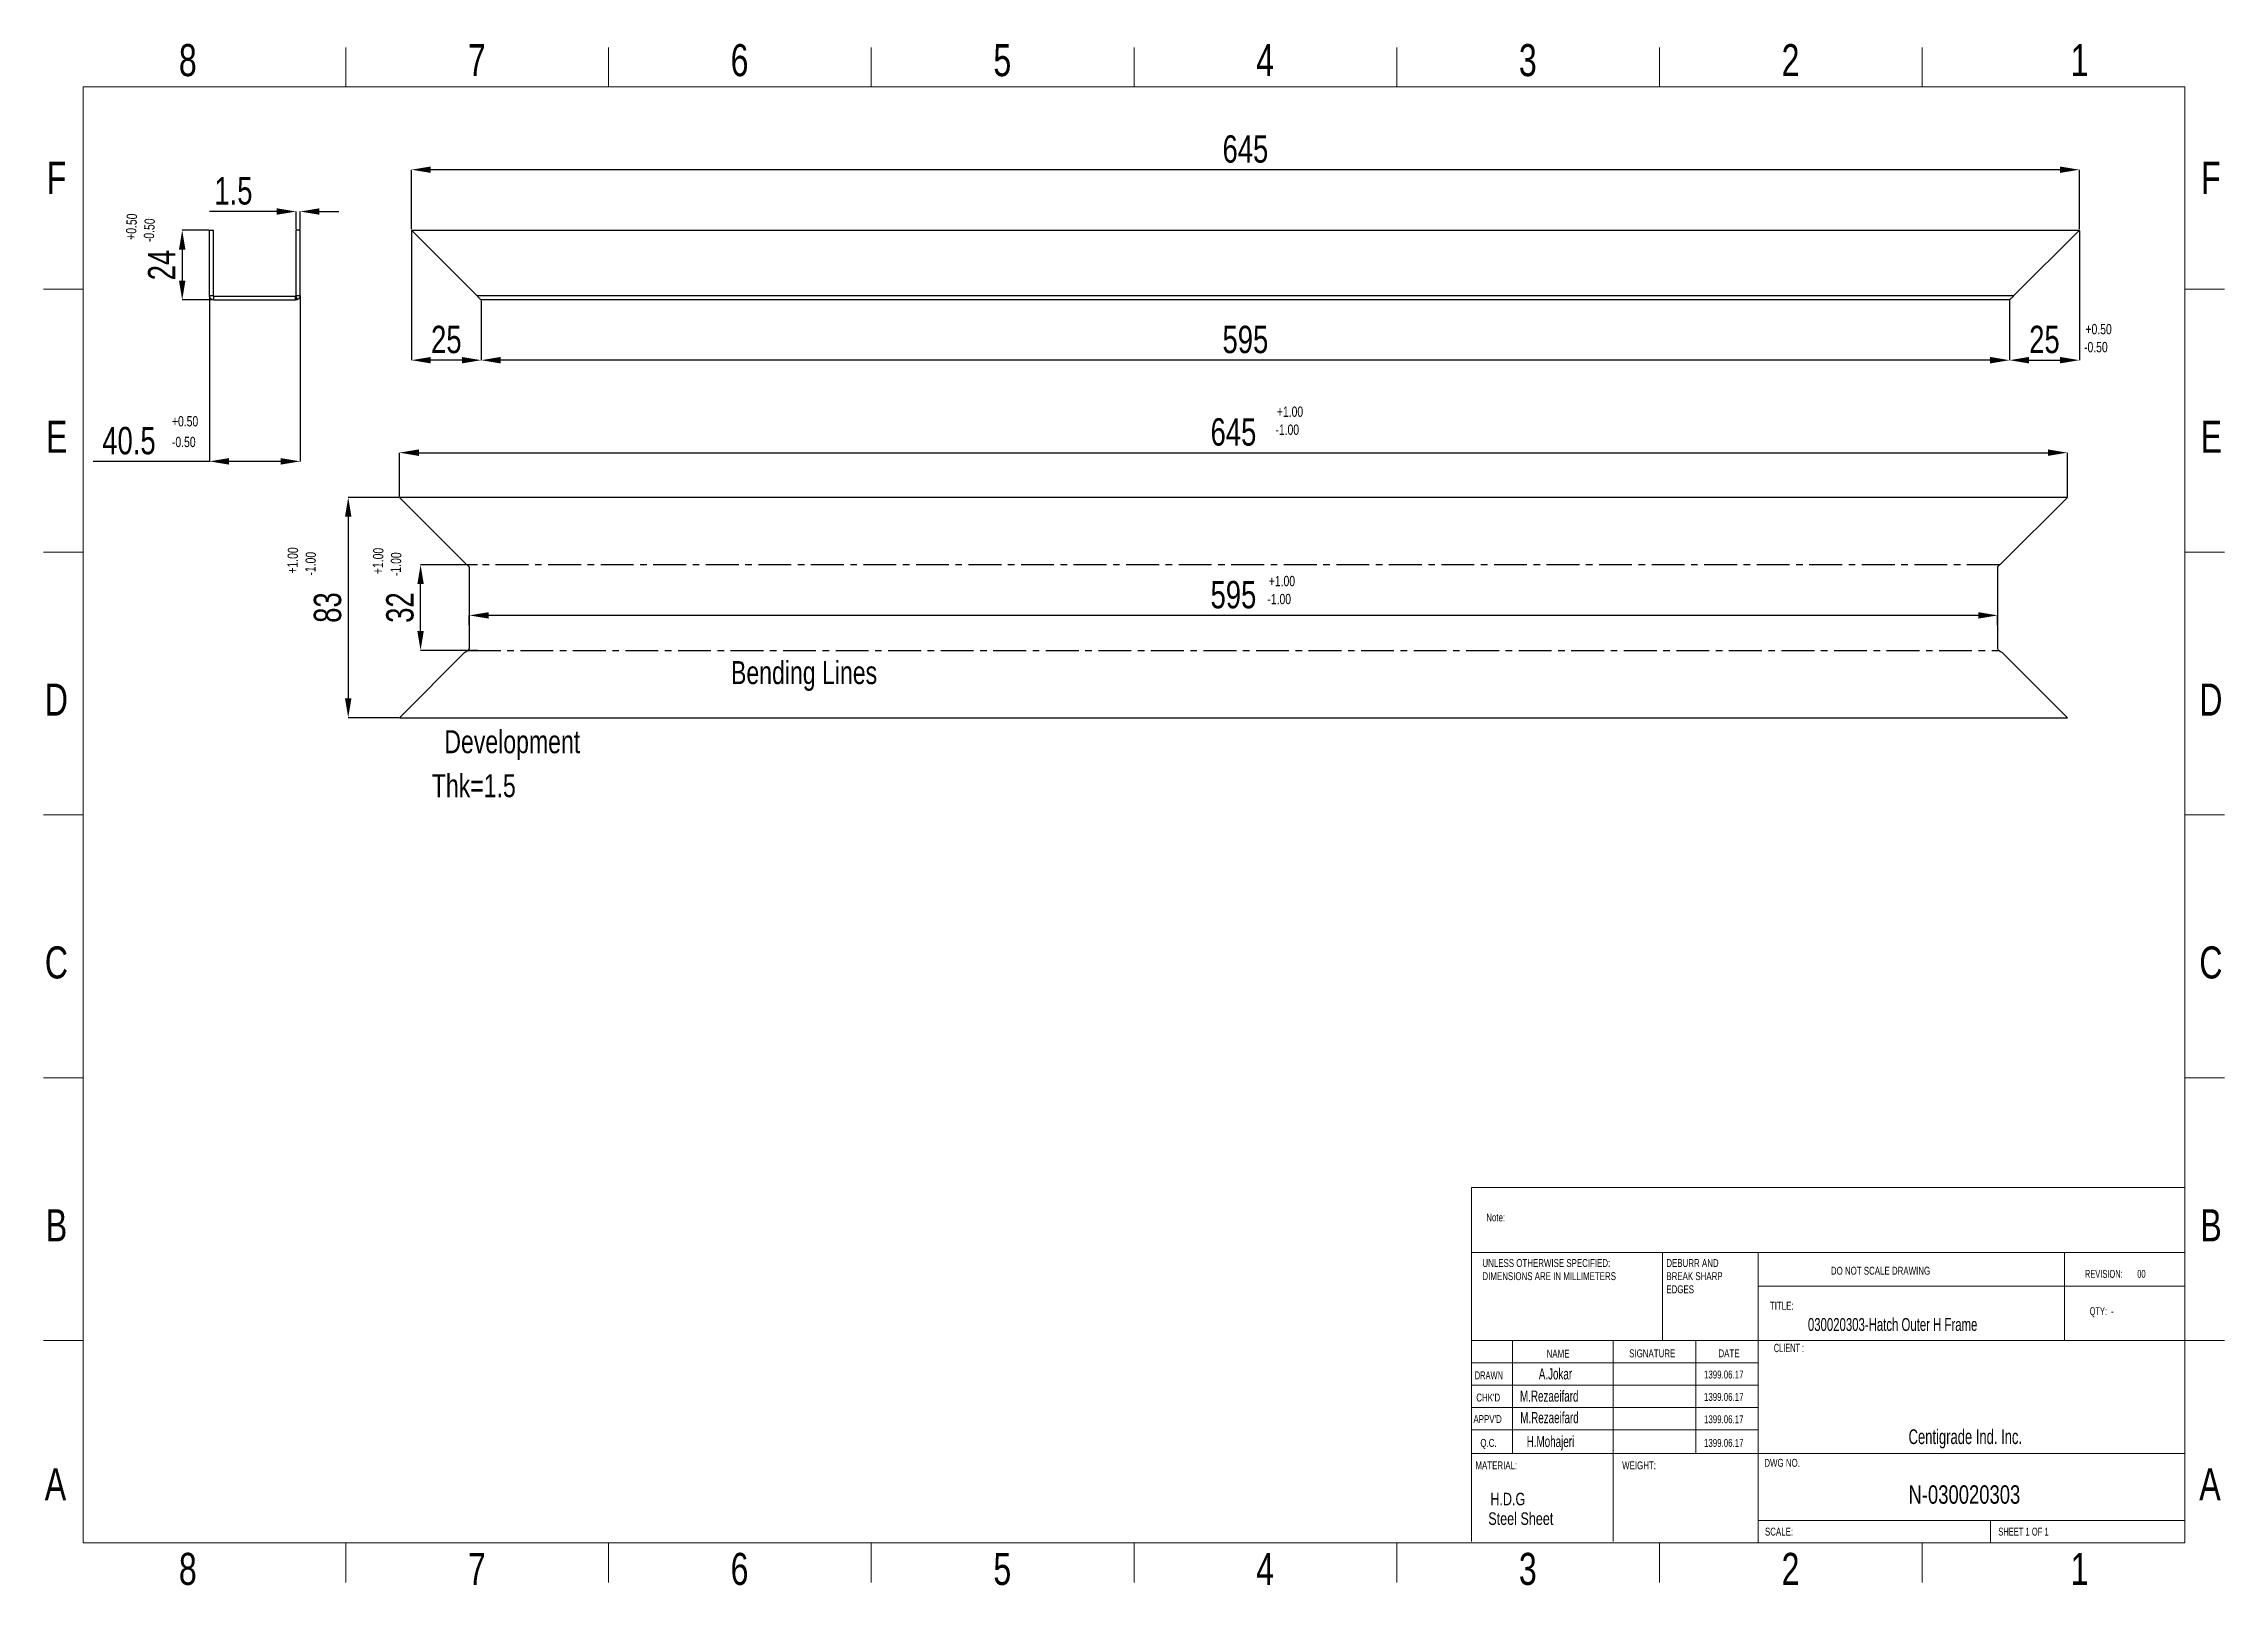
# Model space of a CAD drawing. Header units: millimetres. Extents: x 996 to 1839, y 139 to 735.
import ezdxf

# ---------------------------------------------------------------- set-up
doc = ezdxf.new("R2010")
doc.units = ezdxf.units.MM
doc.linetypes.add('CENTERX2', pattern=[20.32, 12.7, -2.54, 2.54, -2.54])
doc.styles.add('SLDTEXTSTYLE0', font='TXT', dxfattribs={"width": 0.75})
doc.styles.add('SLDTEXTSTYLE1', font='TXT', dxfattribs={"width": 0.686449})
doc.styles.add('SLDTEXTSTYLE2', font='TXT', dxfattribs={"width": 0.652778})
doc.styles.add('SLDTEXTSTYLE3', font='TXT', dxfattribs={"width": 0.692308})
doc.styles.add('SLDTEXTSTYLE4', font='TXT', dxfattribs={"width": 0.660714})
doc.styles.add('SLDTEXTSTYLE5', font='TXT', dxfattribs={"width": 0.678571})
doc.dimstyles.new('SLDDIMSTYLE0', dxfattribs={"dimscale": 5, "dimtxt": 2.116667, "dimasz": 1.5, "dimexe": 0, "dimexo": 0.0625, "dimgap": 0.529167, "dimtad": 1, "dimdec": 1, "dimrnd": 1e-09, "dimzin": 12, "dimdsep": 46, "dimtxsty": 'SLDTEXTSTYLE0', "dimcen": 0.09, "dimadec": 0, "dimazin": 3, "dimtfac": 1, "dimtdec": 1, "dimtofl": 0, "dimtmove": 0, "dimatfit": 3, "dimfxl": 1, "dimfrac": 2, "dimtolj": 1, "dimtzin": 12, "dimarcsym": 0})

# ---------------------------------------------------------------- blocks, each defined once
blk = doc.blocks.new('SW_NOTE_62')
at = {"color": 0, "linetype": 'Continuous', "lineweight": 0, "char_height": 1.5, "attachment_point": 1, "style": 'SLDTEXTSTYLE0'}
for s, insert in [('UNLESS OTHERWISE SPECIFIED:', (0, 1.93)), ('DIMENSIONS ARE IN MILLIMETERS', (0, -0.57))]:
    blk.add_mtext(s, dxfattribs=dict(at, insert=insert))
blk = doc.blocks.new('SW_NOTE_63')
at = {"color": 0, "linetype": 'Continuous', "lineweight": 0, "char_height": 1.5, "attachment_point": 1, "style": 'SLDTEXTSTYLE0'}
for s, insert in [('DEBURR AND', (0, 1.93)), ('BREAK SHARP', (0, -0.57)), ('EDGES', (0, -3.07))]:
    blk.add_mtext(s, dxfattribs=dict(at, insert=insert))
blk = doc.blocks.new('*D9')
at = {"color": 0, "lineweight": -2, "transparency": 16777216}
for p, q in [((1138.1, 663.25), (1138.1, 686.3)), ((1775.6, 686.3), (1145.6, 686.3)), ((1783.1, 663.25), (1783.1, 686.3))]:
    blk.add_line(p, q, dxfattribs=at)
at = {"color": 0, "transparency": 16777216}
for points in [[(1145.6, 687.55), (1145.6, 685.05), (1138.1, 686.3)], [(1775.6, 687.55), (1775.6, 685.05), (1783.1, 686.3)]]:
    blk.add_solid(points, dxfattribs=at)
at = {"layer": 'Defpoints', "color": 0, "transparency": 16777216}
for p in [(1138.1, 686.3), (1138.1, 662.94), (1783.1, 662.94)]:
    blk.add_point(p, dxfattribs=at)
at = {"color": 0, "transparency": 16777216, "insert": (1460.6, 694.24), "char_height": 10.583, "attachment_point": 5, "style": 'SLDTEXTSTYLE0'}
blk.add_mtext('\\A1;645', dxfattribs=at)
blk = doc.blocks.new('*D10')
at = {"color": 0, "lineweight": -2, "transparency": 16777216}
for p, q in [((1059.72, 662.94), (1049.46, 662.94)), ((1049.46, 655.44), (1049.46, 643.44)), ((1061.42, 635.94), (1049.46, 635.94))]:
    blk.add_line(p, q, dxfattribs=at)
at = {"color": 0, "transparency": 16777216}
for points in [[(1048.21, 655.44), (1050.71, 655.44), (1049.46, 662.94)], [(1048.21, 643.44), (1050.71, 643.44), (1049.46, 635.94)]]:
    blk.add_solid(points, dxfattribs=at)
at = {"layer": 'Defpoints', "color": 0, "transparency": 16777216}
for p in [(1060.03, 662.94), (1049.46, 635.94), (1061.73, 635.94)]:
    blk.add_point(p, dxfattribs=at)
at = {"color": 0, "transparency": 16777216, "insert": (1041.52, 649.44), "char_height": 10.583, "attachment_point": 5, "rotation": 90, "style": 'SLDTEXTSTYLE0'}
blk.add_mtext('\\A1;24', dxfattribs=at)
blk = doc.blocks.new('*D11')
at = {"color": 0, "lineweight": -2, "transparency": 16777216}
for p, q in [((1060.03, 637.33), (1060.03, 573.56)), ((1095.03, 637.33), (1095.03, 573.56)), ((1060.03, 573.56), (1014.98, 573.56)), ((1087.53, 573.56), (1067.53, 573.56))]:
    blk.add_line(p, q, dxfattribs=at)
at = {"color": 0, "transparency": 16777216}
for points in [[(1067.53, 574.81), (1067.53, 572.31), (1060.03, 573.56)], [(1087.53, 574.81), (1087.53, 572.31), (1095.03, 573.56)]]:
    blk.add_solid(points, dxfattribs=at)
at = {"layer": 'Defpoints', "color": 0, "transparency": 16777216}
for p in [(1060.03, 637.64), (1095.03, 637.64), (1060.03, 573.56)]:
    blk.add_point(p, dxfattribs=at)
at = {"color": 0, "transparency": 16777216, "insert": (1028.87, 581.5), "char_height": 10.583, "attachment_point": 5, "style": 'SLDTEXTSTYLE0'}
blk.add_mtext('\\A1;40.5', dxfattribs=at)
blk = doc.blocks.new('*D12')
at = {"color": 0, "lineweight": -2, "transparency": 16777216}
for p, q in [((1086.03, 670.13), (1060.01, 670.13)), ((1093.53, 663.25), (1093.53, 670.13)), ((1095.03, 663.25), (1095.03, 670.13)), ((1102.53, 670.13), (1110.03, 670.13))]:
    blk.add_line(p, q, dxfattribs=at)
at = {"color": 0, "transparency": 16777216}
for points in [[(1086.03, 671.38), (1086.03, 668.88), (1093.53, 670.13)], [(1102.53, 671.38), (1102.53, 668.88), (1095.03, 670.13)]]:
    blk.add_solid(points, dxfattribs=at)
at = {"layer": 'Defpoints', "color": 0, "transparency": 16777216}
for p in [(1093.53, 670.13), (1093.53, 662.94), (1095.03, 662.94)]:
    blk.add_point(p, dxfattribs=at)
at = {"color": 0, "transparency": 16777216, "insert": (1069.27, 678.06), "char_height": 10.583, "attachment_point": 5, "style": 'SLDTEXTSTYLE0'}
blk.add_mtext('\\A1;1.5', dxfattribs=at)
blk = doc.blocks.new('*D13')
at = {"color": 0, "lineweight": -2, "transparency": 16777216}
for p, q in [((1165.1, 635.63), (1165.1, 612.67)), ((1756.1, 635.63), (1756.1, 612.67)), ((1748.6, 612.67), (1172.6, 612.67))]:
    blk.add_line(p, q, dxfattribs=at)
at = {"color": 0, "transparency": 16777216}
for points in [[(1172.6, 613.92), (1172.6, 611.42), (1165.1, 612.67)], [(1748.6, 613.92), (1748.6, 611.42), (1756.1, 612.67)]]:
    blk.add_solid(points, dxfattribs=at)
at = {"layer": 'Defpoints', "color": 0, "transparency": 16777216}
for p in [(1165.1, 635.94), (1756.1, 635.94), (1165.1, 612.67)]:
    blk.add_point(p, dxfattribs=at)
at = {"color": 0, "transparency": 16777216, "insert": (1460.6, 620.61), "char_height": 10.583, "attachment_point": 5, "style": 'SLDTEXTSTYLE0'}
blk.add_mtext('\\A1;595', dxfattribs=at)
blk = doc.blocks.new('*D14')
at = {"color": 0, "lineweight": -2, "transparency": 16777216}
for p, q in [((1138.1, 662.63), (1138.1, 612.67)), ((1165.1, 635.63), (1165.1, 612.67)), ((1157.6, 612.67), (1145.6, 612.67))]:
    blk.add_line(p, q, dxfattribs=at)
at = {"color": 0, "transparency": 16777216}
for points in [[(1145.6, 613.92), (1145.6, 611.42), (1138.1, 612.67)], [(1157.6, 613.92), (1157.6, 611.42), (1165.1, 612.67)]]:
    blk.add_solid(points, dxfattribs=at)
at = {"layer": 'Defpoints', "color": 0, "transparency": 16777216}
for p in [(1138.1, 662.94), (1165.1, 635.94), (1138.1, 612.67)]:
    blk.add_point(p, dxfattribs=at)
at = {"color": 0, "transparency": 16777216, "insert": (1151.6, 620.61), "char_height": 10.583, "attachment_point": 5, "style": 'SLDTEXTSTYLE0'}
blk.add_mtext('\\A1;25', dxfattribs=at)
blk = doc.blocks.new('*D15')
at = {"color": 0, "lineweight": -2, "transparency": 16777216}
for p, q in [((1783.1, 662.63), (1783.1, 612.67)), ((1756.1, 635.63), (1756.1, 612.67)), ((1763.6, 612.67), (1775.6, 612.67))]:
    blk.add_line(p, q, dxfattribs=at)
at = {"color": 0, "transparency": 16777216}
for points in [[(1763.6, 613.92), (1763.6, 611.42), (1756.1, 612.67)], [(1775.6, 613.92), (1775.6, 611.42), (1783.1, 612.67)]]:
    blk.add_solid(points, dxfattribs=at)
at = {"layer": 'Defpoints', "color": 0, "transparency": 16777216}
for p in [(1783.1, 662.94), (1756.1, 635.94), (1783.1, 612.67)]:
    blk.add_point(p, dxfattribs=at)
at = {"color": 0, "transparency": 16777216, "insert": (1769.6, 620.61), "char_height": 10.583, "attachment_point": 5, "style": 'SLDTEXTSTYLE0'}
blk.add_mtext('\\A1;25', dxfattribs=at)
blk = doc.blocks.new('*D16')
at = {"color": 0, "lineweight": -2, "transparency": 16777216}
for p, q in [((1133.48, 559.95), (1133.48, 576.92)), ((1140.98, 576.92), (1770.98, 576.92)), ((1778.48, 559.95), (1778.48, 576.92))]:
    blk.add_line(p, q, dxfattribs=at)
at = {"color": 0, "transparency": 16777216}
for points in [[(1140.98, 578.17), (1140.98, 575.67), (1133.48, 576.92)], [(1770.98, 578.17), (1770.98, 575.67), (1778.48, 576.92)]]:
    blk.add_solid(points, dxfattribs=at)
at = {"layer": 'Defpoints', "color": 0, "transparency": 16777216}
for p in [(1778.48, 576.92), (1133.48, 559.64), (1778.48, 559.64)]:
    blk.add_point(p, dxfattribs=at)
at = {"color": 0, "transparency": 16777216, "insert": (1455.98, 584.86), "char_height": 10.583, "attachment_point": 5, "style": 'SLDTEXTSTYLE0'}
blk.add_mtext('\\A1;645', dxfattribs=at)
blk = doc.blocks.new('*D17')
at = {"color": 0, "lineweight": -2, "transparency": 16777216}
for p, q in [((1133.17, 559.64), (1113.66, 559.64)), ((1113.66, 552.14), (1113.66, 481.96)), ((1133.17, 474.46), (1113.66, 474.46))]:
    blk.add_line(p, q, dxfattribs=at)
at = {"color": 0, "transparency": 16777216}
for points in [[(1112.41, 552.14), (1114.91, 552.14), (1113.66, 559.64)], [(1112.41, 481.96), (1114.91, 481.96), (1113.66, 474.46)]]:
    blk.add_solid(points, dxfattribs=at)
at = {"layer": 'Defpoints', "color": 0, "transparency": 16777216}
for p in [(1133.48, 559.64), (1113.66, 474.46), (1133.48, 474.46)]:
    blk.add_point(p, dxfattribs=at)
at = {"color": 0, "transparency": 16777216, "insert": (1105.72, 517.05), "char_height": 10.583, "attachment_point": 5, "rotation": 90, "style": 'SLDTEXTSTYLE0'}
blk.add_mtext('\\A1;83', dxfattribs=at)
blk = doc.blocks.new('*D18')
at = {"color": 0, "lineweight": -2, "transparency": 16777216}
for p, q in [((1163.71, 533.59), (1141.64, 533.59)), ((1141.64, 508), (1141.64, 526.09)), ((1163.71, 500.5), (1141.64, 500.5))]:
    blk.add_line(p, q, dxfattribs=at)
at = {"color": 0, "transparency": 16777216}
for points in [[(1140.39, 526.09), (1142.89, 526.09), (1141.64, 533.59)], [(1140.39, 508), (1142.89, 508), (1141.64, 500.5)]]:
    blk.add_solid(points, dxfattribs=at)
at = {"layer": 'Defpoints', "color": 0, "transparency": 16777216}
for p in [(1141.64, 533.59), (1164.02, 533.59), (1164.02, 500.5)]:
    blk.add_point(p, dxfattribs=at)
at = {"color": 0, "transparency": 16777216, "insert": (1133.7, 517.05), "char_height": 10.583, "attachment_point": 5, "rotation": 90, "style": 'SLDTEXTSTYLE0'}
blk.add_mtext('\\A1;32', dxfattribs=at)
blk = doc.blocks.new('*D19')
at = {"color": 0, "lineweight": -2, "transparency": 16777216}
for p, q in [((1160.48, 510.2), (1160.48, 514.02)), ((1743.98, 514.02), (1167.98, 514.02)), ((1751.48, 510.2), (1751.48, 514.02))]:
    blk.add_line(p, q, dxfattribs=at)
at = {"color": 0, "transparency": 16777216}
for points in [[(1167.98, 515.27), (1167.98, 512.77), (1160.48, 514.02)], [(1743.98, 515.27), (1743.98, 512.77), (1751.48, 514.02)]]:
    blk.add_solid(points, dxfattribs=at)
at = {"layer": 'Defpoints', "color": 0, "transparency": 16777216}
for p in [(1160.48, 514.02), (1160.48, 509.89), (1751.48, 509.89)]:
    blk.add_point(p, dxfattribs=at)
at = {"color": 0, "transparency": 16777216, "insert": (1455.98, 521.96), "char_height": 10.583, "attachment_point": 5, "style": 'SLDTEXTSTYLE0'}
blk.add_mtext('\\A1;595', dxfattribs=at)

msp = doc.modelspace()

# ---------------------------------------------------------------- linework, layer by layer
at = {"color": 7, "linetype": 'Continuous', "lineweight": 18}
for p, q in [((1112.71, 718.36), (1112.71, 733.6)), ((1214.32, 718.36), (1214.32, 733.6)), ((1315.92, 718.36), (1315.92, 733.6)), ((1417.53, 733.6), (1417.53, 718.36)), ((1417.53, 718.36), (1417.53, 733.6)), ((1519.13, 718.36), (1519.13, 733.6)), ((1620.73, 718.36), (1620.73, 733.6)), ((1722.34, 718.36), (1722.34, 733.6)), ((1011.11, 155.47), (1011.11, 718.36)), ((1011.11, 718.36), (1823.94, 718.36)), ((1823.94, 718.36), (1823.94, 155.47)), ((1011.11, 640.12), (995.87, 640.12)), ((1823.94, 640.12), (1839.18, 640.12)), ((1011.11, 538.52), (995.87, 538.52)), ((1823.94, 538.52), (1839.18, 538.52)), ((995.87, 436.92), (1011.11, 436.92)), ((1011.11, 436.92), (995.87, 436.92)), ((1839.18, 436.92), (1823.94, 436.92)), ((1823.94, 436.92), (1839.18, 436.92)), ((1011.11, 335.31), (995.87, 335.31)), ((1823.94, 335.31), (1839.18, 335.31)), ((1547.98, 292.84), (1823.94, 292.84)), ((1547.98, 292.84), (1547.98, 267.75)), ((1547.98, 267.75), (1823.94, 267.75)), ((1547.98, 267.75), (1547.98, 155.98)), ((1621.95, 267.75), (1621.95, 233.71)), ((1658.94, 267.75), (1658.94, 155.47)), ((1777.39, 233.71), (1777.39, 267.75)), ((1823.94, 254.79), (1658.94, 254.79)), ((1011.11, 233.71), (995.87, 233.71)), ((1823.94, 233.71), (1547.98, 233.71)), ((1563.83, 233.71), (1563.83, 190.02)), ((1602.83, 233.71), (1602.83, 155.98)), ((1634.77, 233.71), (1634.77, 190.02)), ((1658.94, 155.98), (1658.94, 233.71)), ((1823.94, 233.71), (1839.18, 233.71)), ((1658.94, 225.07), (1547.98, 225.07)), ((1658.94, 216.44), (1547.98, 216.44)), ((1658.94, 207.8), (1547.98, 207.8)), ((1658.94, 199.16), (1547.98, 199.16)), ((1569.12, 190.02), (1547.98, 190.02)), ((1569.12, 190.02), (1823.94, 190.02)), ((1658.94, 164.11), (1823.94, 164.11)), ((1748.75, 155.47), (1748.75, 164.11)), ((1823.94, 155.47), (1011.11, 155.47)), ((1112.71, 155.47), (1112.71, 140.23)), ((1214.32, 155.47), (1214.32, 140.23)), ((1315.92, 155.47), (1315.92, 140.23)), ((1417.53, 140.23), (1417.53, 155.47)), ((1417.53, 155.47), (1417.53, 140.23)), ((1519.13, 155.47), (1519.13, 140.23)), ((1620.73, 155.47), (1620.73, 140.23)), ((1722.34, 155.47), (1722.34, 140.23))]:
    msp.add_line(p, q, dxfattribs=at)
at = {"color": 7, "linetype": 'Continuous', "lineweight": 25}
for p, q in [((1060.03, 637.64), (1060.03, 662.94)), ((1060.03, 662.94), (1061.53, 662.94)), ((1061.53, 637.64), (1061.53, 662.94)), ((1093.53, 637.64), (1093.53, 662.94)), ((1095.03, 662.94), (1093.53, 662.94)), ((1095.03, 637.64), (1095.03, 662.94)), ((1138.1, 662.94), (1783.1, 662.94)), ((1163.4, 637.64), (1138.1, 662.94)), ((1783.1, 662.94), (1757.8, 637.64)), ((1060.03, 637.64), (1061.53, 637.64)), ((1061.73, 635.94), (1061.73, 637.44)), ((1061.73, 637.44), (1093.33, 637.44)), ((1061.73, 635.94), (1093.33, 635.94)), ((1093.33, 635.94), (1093.33, 637.44)), ((1093.38, 637.45), (1093.74, 635.99)), ((1093.42, 637.46), (1094.11, 636.12)), ((1093.53, 637.64), (1095.03, 637.64)), ((1163.4, 637.64), (1757.8, 637.64)), ((1756.1, 635.94), (1165.1, 635.94)), ((1158.78, 534.34), (1133.48, 559.64)), ((1778.48, 559.64), (1133.48, 559.64)), ((1778.48, 559.64), (1753.18, 534.34)), ((1160.48, 532.85), (1158.78, 534.34)), ((1160.48, 532.85), (1160.48, 501.25)), ((1753.18, 534.34), (1751.48, 532.85)), ((1751.48, 532.85), (1751.48, 501.25)), ((1158.78, 499.76), (1133.48, 474.46)), ((1160.25, 500.8), (1160.4, 501.02)), ((1160.4, 501.02), (1160.48, 501.25)), ((1751.48, 501.25), (1751.56, 501.02)), ((1751.56, 501.02), (1751.69, 500.82)), ((1751.69, 500.82), (1751.89, 500.6)), ((1751.89, 500.6), (1752.14, 500.39)), ((1752.14, 500.39), (1752.59, 500.1)), ((1752.59, 500.1), (1753.18, 499.76)), ((1778.48, 474.46), (1753.18, 499.76)), ((1133.48, 474.46), (1778.48, 474.46))]:
    msp.add_line(p, q, dxfattribs=at)
at = {"color": 7, "linetype": 'CENTERX2'}
for p, q in [((1752.33, 533.59), (1159.63, 533.59)), ((1159.92, 500.5), (1752.01, 500.5))]:
    msp.add_line(p, q, dxfattribs=at)
at = {"color": 7, "linetype": 'Continuous', "lineweight": 25}
for points, knots in [([(1061.73, 635.94), (1061.6, 635.94), (1061.47, 635.96), (1061.22, 636.01), (1061.1, 636.06), (1060.87, 636.17), (1060.77, 636.23), (1060.59, 636.38), (1060.51, 636.46), (1060.36, 636.63), (1060.31, 636.71), (1060.21, 636.89), (1060.17, 636.98), (1060.07, 637.26), (1060.03, 637.45), (1060.03, 637.64)], [0, 0, 0, 0, 0.125, 0.125, 0.25, 0.25, 0.375, 0.375, 0.5, 0.5, 0.625, 0.625, 0.75, 0.75, 1, 1, 1, 1]), ([(1061.73, 637.44), (1061.69, 637.44), (1061.67, 637.45), (1061.63, 637.47), (1061.62, 637.48), (1061.59, 637.5), (1061.57, 637.52), (1061.54, 637.57), (1061.53, 637.61), (1061.53, 637.64)], [0, 0, 0, 0, 0.125, 0.125, 0.25, 0.25, 0.5, 0.5, 1, 1, 1, 1]), ([(1093.53, 637.64), (1093.53, 637.61), (1093.53, 637.58), (1093.5, 637.52), (1093.47, 637.48), (1093.42, 637.46)], [0, 0, 0, 0, 0.5, 0.5, 1, 1, 1, 1]), ([(1095.03, 637.64), (1095.03, 637.5), (1095.02, 637.36), (1094.94, 637.07), (1094.89, 636.93), (1094.73, 636.66), (1094.64, 636.53), (1094.4, 636.31), (1094.26, 636.2), (1094.11, 636.12)], [0, 0, 0, 0, 0.25, 0.25, 0.5, 0.5, 0.75, 0.75, 1, 1, 1, 1]), ([(1163.4, 637.64), (1163.55, 637.5), (1163.68, 637.36), (1163.95, 637.07), (1164.08, 636.93), (1164.33, 636.66), (1164.44, 636.53), (1164.67, 636.31), (1164.78, 636.2), (1164.87, 636.12)], [0, 0, 0, 0, 0.25, 0.25, 0.5, 0.5, 0.75, 0.75, 1, 1, 1, 1]), ([(1756.18, 635.99), (1756.19, 635.99), (1756.21, 636), (1756.22, 636.01), (1756.23, 636.02), (1756.24, 636.03), (1756.25, 636.04), (1756.27, 636.06), (1756.29, 636.08), (1756.31, 636.11)], [0, 0, 0, 0, 0.000097839, 0.000097839, 0.000097839, 0.000195678, 0.000195678, 0.000195678, 0.0003894279, 0.0003894279, 0.0003894279, 0.0003894279]), ([(1158.78, 499.76), (1158.88, 499.81), (1159.08, 499.93), (1159.36, 500.1), (1159.62, 500.27), (1159.85, 500.45), (1160.06, 500.62), (1160.19, 500.74), (1160.25, 500.8)], [0, 0, 0, 0, 0.192809, 0.374806, 0.546219, 0.707323, 0.85845, 1, 1, 1, 1])]:
    msp.add_open_spline(points, degree=3, knots=knots, dxfattribs=at)
for points in [[(1093.38, 637.45), (1093.37, 637.44), (1093.35, 637.44), (1093.33, 637.44)], [(1093.74, 635.99), (1093.6, 635.96), (1093.47, 635.94), (1093.33, 635.94)], [(1093.42, 637.46), (1093.41, 637.45), (1093.4, 637.45), (1093.38, 637.45)], [(1094.11, 636.12), (1093.99, 636.07), (1093.86, 636.02), (1093.74, 635.99)], [(1164.87, 636.12), (1164.92, 636.07), (1164.97, 636.02), (1165.02, 635.99)], [(1165.02, 635.99), (1165.05, 635.96), (1165.07, 635.94), (1165.1, 635.94)], [(1756.1, 635.94), (1756.13, 635.94), (1756.16, 635.96), (1756.18, 635.99)], [(1756.31, 636.11), (1756.38, 636.17), (1756.44, 636.24), (1756.51, 636.32)], [(1756.51, 636.32), (1756.59, 636.39), (1756.67, 636.48), (1756.76, 636.58)], [(1756.76, 636.58), (1756.91, 636.72), (1757.06, 636.88), (1757.21, 637.05)], [(1757.21, 637.05), (1757.41, 637.24), (1757.61, 637.44), (1757.8, 637.64)]]:
    msp.add_open_spline(points, degree=3, dxfattribs=at)

# ---------------------------------------------------------------- block references
at = {"color": 7, "linetype": 'Continuous', "lineweight": 18, "xscale": 2.032077403531449, "yscale": 2.032077403531449, "zscale": 2.032077403531449}
for name, p in [('SW_NOTE_62', (1552.27, 261.28)), ('SW_NOTE_63', (1623.39, 261.28))]:
    msp.add_blockref(name, p, dxfattribs=at)

# ---------------------------------------------------------------- texts
at = {"color": 7, "linetype": 'Continuous', "lineweight": 18}
for s, insert, char_height, attachment_point, style in [('8', (1051.63, 734.85), 12.39, 2, 'SLDTEXTSTYLE0'), ('7', (1163.39, 734.85), 12.39, 2, 'SLDTEXTSTYLE0'), ('6', (1264.99, 734.85), 12.39, 2, 'SLDTEXTSTYLE0'), ('5', (1366.6, 734.85), 12.39, 2, 'SLDTEXTSTYLE0'), ('4', (1468.2, 734.85), 12.39, 2, 'SLDTEXTSTYLE0'), ('3', (1569.81, 734.85), 12.39, 2, 'SLDTEXTSTYLE0'), ('2', (1671.41, 734.85), 12.39, 2, 'SLDTEXTSTYLE0'), ('1', (1783.17, 734.85), 12.39, 2, 'SLDTEXTSTYLE0'), ('F', (1000.82, 689.35), 12.39, 2, 'SLDTEXTSTYLE0'), ('F', (1833.97, 689.35), 12.39, 2, 'SLDTEXTSTYLE0'), ('E', (1000.97, 589.27), 12.39, 2, 'SLDTEXTSTYLE0'), ('E', (1834.12, 589.27), 12.39, 2, 'SLDTEXTSTYLE0'), ('D', (1000.81, 487.67), 12.39, 2, 'SLDTEXTSTYLE0'), ('D', (1833.96, 487.67), 12.39, 2, 'SLDTEXTSTYLE0'), ('C', (1000.82, 386.07), 12.39, 2, 'SLDTEXTSTYLE0'), ('C', (1833.97, 386.07), 12.39, 2, 'SLDTEXTSTYLE0'), ('B', (1000.85, 284.46), 12.39, 2, 'SLDTEXTSTYLE0'), ('Note:', (1553.74, 282.82), 3.048, 1, 'SLDTEXTSTYLE0'), ('B', (1834.01, 284.46), 12.39, 2, 'SLDTEXTSTYLE0'), ('DO NOT SCALE DRAWING', (1687.01, 262.22), 3.0481, 1, 'SLDTEXTSTYLE0'), ('REVISION:       00', (1785.24, 261.01), 3.0481, 1, 'SLDTEXTSTYLE2'), ('TITLE:', (1663.43, 248.68), 3.048, 1, 'SLDTEXTSTYLE0'), ('QTY:  -', (1787.11, 246.58), 3.048, 1, 'SLDTEXTSTYLE5'), ('030020303-Hatch Outer H Frame', (1678.13, 242.41), 4.9786, 1, 'SLDTEXTSTYLE4'), ('NAME', (1577.09, 230.16), 3.048, 1, 'SLDTEXTSTYLE0'), ('SIGNATURE', (1609.01, 230.28), 3.048, 1, 'SLDTEXTSTYLE0'), ('DATE', (1643.53, 230.28), 3.048, 1, 'SLDTEXTSTYLE0'), ('CLIENT :', (1664.95, 232.46), 3.226, 1, 'SLDTEXTSTYLE4'), ('DRAWN', (1549.29, 221.79), 3.048, 1, 'SLDTEXTSTYLE1'), ('A.Jokar', (1574.06, 222.98), 4.301, 1, 'SLDTEXTSTYLE4'), ('1399.06.17', (1637.94, 222.09), 3.048, 1, 'SLDTEXTSTYLE0'), ("CHK'D", (1549.89, 213.21), 3.048, 1, 'SLDTEXTSTYLE0'), ('M.Rezaeifard', (1566.8, 214.4), 4.3012, 1, 'SLDTEXTSTYLE4'), ('1399.06.17', (1637.94, 213.45), 3.048, 1, 'SLDTEXTSTYLE0'), ("APPV'D", (1548.8, 204.89), 3.048, 1, 'SLDTEXTSTYLE0'), ('M.Rezaeifard', (1566.89, 206.07), 4.3012, 1, 'SLDTEXTSTYLE4'), ('1399.06.17', (1637.94, 204.81), 3.048, 1, 'SLDTEXTSTYLE0'), ('Q.C.', (1551.47, 195.66), 3.048, 1, 'SLDTEXTSTYLE0'), ('H.Mohajeri', (1569.39, 196.85), 4.301, 1, 'SLDTEXTSTYLE4'), ('1399.06.17', (1637.94, 195.67), 3.048, 1, 'SLDTEXTSTYLE0'), ('Centigrade Ind. Inc.', (1717.06, 199.39), 5.6898, 1, 'SLDTEXTSTYLE4'), ('MATERIAL:', (1549.56, 186.98), 3.048, 1, 'SLDTEXTSTYLE0'), ('WEIGHT:', (1606.29, 186.98), 3.045, 1, 'SLDTEXTSTYLE0'), ('DWG NO.', (1661.28, 187.96), 3.048, 1, 'SLDTEXTSTYLE0'), ('A', (1000.45, 184.38), 12.39, 2, 'SLDTEXTSTYLE0'), ('A', (1833.61, 184.38), 12.39, 2, 'SLDTEXTSTYLE0'), ('SCALE:', (1661.52, 161.37), 3.048, 1, 'SLDTEXTSTYLE0'), ('SHEET 1 OF 1', (1751.76, 161.37), 3.0481, 1, 'SLDTEXTSTYLE3'), ('8', (1051.63, 151.64), 12.39, 2, 'SLDTEXTSTYLE0'), ('6', (1264.99, 151.64), 12.39, 2, 'SLDTEXTSTYLE0'), ('3', (1569.81, 151.64), 12.39, 2, 'SLDTEXTSTYLE0'), ('2', (1671.41, 151.64), 12.39, 2, 'SLDTEXTSTYLE0'), ('7', (1163.39, 151.64), 12.39, 2, 'SLDTEXTSTYLE0'), ('5', (1366.6, 151.64), 12.39, 2, 'SLDTEXTSTYLE0'), ('4', (1468.2, 151.64), 12.39, 2, 'SLDTEXTSTYLE0'), ('1', (1783.17, 151.64), 12.39, 2, 'SLDTEXTSTYLE0')]:
    msp.add_mtext(s, dxfattribs=dict(at, insert=insert, char_height=char_height, attachment_point=attachment_point, style=style))
at = {"char_height": 4, "attachment_point": 1, "style": 'SLDTEXTSTYLE0'}
for s, insert, rotation in [('+0.50', (1027.58, 659.31), 87.29428), ('-0.50', (1034.5, 658.42), 87.29428), ('+1.00', (1090.04, 530.24), 88.42145), ('+1.00', (1123.04, 530.05), 88.42145), ('-1.00', (1096.97, 529.49), 88.42145), ('-1.00', (1129.97, 529.3), 88.42145)]:
    msp.add_mtext_dynamic_manual_height_columns(s, width=17.7641, gutter_width=12.22, heights=[0], dxfattribs=dict(at, insert=insert, rotation=rotation))
for s, insert in [('+0.50', (1785.47, 626.67)), ('-0.50', (1784.91, 619.72)), ('+0.50', (1045.5, 591.06)), ('+1.00', (1472.78, 594.77)), ('-0.50', (1045.5, 583.06)), ('-1.00', (1472.22, 587.81)), ('+1.00', (1469.66, 529.3)), ('-1.00', (1469.1, 522.34))]:
    msp.add_mtext_dynamic_manual_height_columns(s, width=17.7641, gutter_width=12.22, heights=[0], dxfattribs=dict(at, insert=insert))
at = {"char_height": 8.89, "attachment_point": 5, "style": 'SLDTEXTSTYLE0'}
for s, insert in [('Bending Lines', (1289.94, 490.58)), ('Development', (1177.1, 463.85)), ('Thk=1.5', (1162.22, 448.13))]:
    msp.add_mtext(s, dxfattribs=dict(at, insert=insert))
at = {"color": 7, "linetype": 'Continuous', "lineweight": 18, "insert": (1717.02, 177.75), "char_height": 7.1123, "width": 51.564, "attachment_point": 1, "style": 'SLDTEXTSTYLE0'}
msp.add_mtext('N-030020303', dxfattribs=at)
at = {"color": 7, "linetype": 'Continuous', "lineweight": 0, "attachment_point": 1, "style": 'SLDTEXTSTYLE0'}
for s, insert, char_height in [('H.D.G', (1555.32, 174.87), 4.849), ('Steel Sheet', (1554.53, 167.3), 4.8488)]:
    msp.add_mtext(s, dxfattribs=dict(at, insert=insert, char_height=char_height))

# ---------------------------------------------------------------- dimensions: what is measured, and where the dimension line sits
for base, p1, p2, picture, middle in [((1138.1, 686.3), (1783.1, 662.94), (1138.1, 662.94), '*D9', (1460.6, 694.24)), ((1093.53, 670.13), (1095.03, 662.94), (1093.53, 662.94), '*D12', (1069.27, 678.06)), ((1778.48, 576.92), (1133.48, 559.64), (1778.48, 559.64), '*D16', (1455.98, 584.86))]:
    dim = msp.add_linear_dim(base=base, p1=p1, p2=p2, dimstyle='SLDDIMSTYLE0')
    dim.commit()
    dim.dimension.update_dxf_attribs({"geometry": picture, "text_midpoint": middle})
for base, p1, p2, text, picture, middle in [((1049.46, 635.94), (1060.03, 662.94), (1061.73, 635.94), '24', '*D10', (1041.52, 649.44)), ((1113.66, 474.46), (1133.48, 559.64), (1133.48, 474.46), '83', '*D17', (1105.72, 517.05)), ((1141.64, 533.59), (1164.02, 500.5), (1164.02, 533.59), '32', '*D18', (1133.7, 517.05))]:
    dim = msp.add_linear_dim(base=base, p1=p1, p2=p2, angle=90, text=text, dimstyle='SLDDIMSTYLE0')
    dim.commit()
    dim.dimension.update_dxf_attribs({"geometry": picture, "text_midpoint": middle})
for base, p1, p2, text, picture, middle in [((1138.1, 612.67), (1165.1, 635.94), (1138.1, 662.94), '25', '*D14', (1151.6, 620.61)), ((1783.1, 612.67), (1756.1, 635.94), (1783.1, 662.94), '25', '*D15', (1769.6, 620.61)), ((1165.1, 612.67), (1756.1, 635.94), (1165.1, 635.94), '595', '*D13', (1460.6, 620.61)), ((1160.48, 514.02), (1751.48, 509.89), (1160.48, 509.89), '595', '*D19', (1455.98, 521.96))]:
    dim = msp.add_linear_dim(base=base, p1=p1, p2=p2, text=text, dimstyle='SLDDIMSTYLE0')
    dim.commit()
    dim.dimension.update_dxf_attribs({"geometry": picture, "text_midpoint": middle})
dim = msp.add_linear_dim(base=(1060.03, 573.56), p1=(1095.03, 637.64), p2=(1060.03, 637.64), text='40.5', dimstyle='SLDDIMSTYLE0')
dim.commit()
dim.dimension.update_dxf_attribs({"geometry": '*D11', "text_midpoint": (1028.87, 573.56), "dimtype": 160})

doc.saveas('drawing.dxf')
